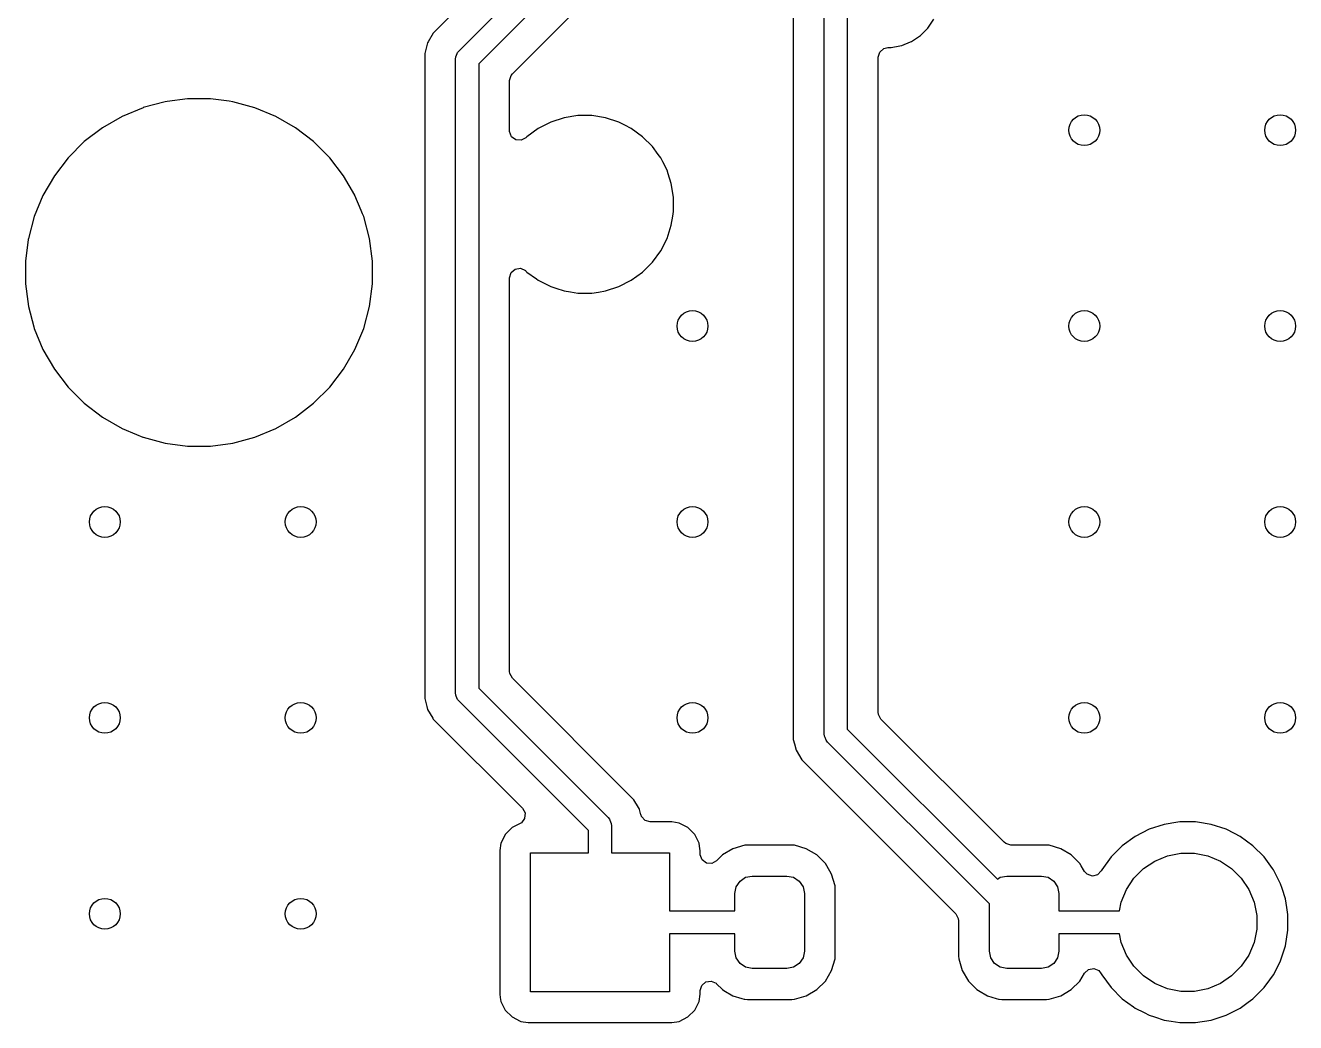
# Model space of a CAD drawing. Extents: x 2.6 to 14.2, y -9.4 to -3.8.
# Drawn here: x 9.743 to 10.391, y -6.786 to -6.277 of the extents above; entities that cross this region are included whole.
import ezdxf

# ---------------------------------------------------------------- set-up
doc = ezdxf.new("R2010")
doc.units = 0
doc.header["$MEASUREMENT"] = 0
doc.layers.add('BLACK', color=7, linetype='CONTINUOUS')

msp = doc.modelspace()

# ---------------------------------------------------------------- linework, layer by layer
at = {"layer": 'BLACK', "linetype": 'CONTINUOUS'}
for p, q in [((10.13467, -6.01882), (10.13467, -6.64155)), ((10.15044, -6.6387), (10.15044, -6.02167)), ((10.16225, -6.02412), (10.16225, -6.63625)), ((9.9948, -6.23703), (9.95086, -6.28096)), ((9.96403, -6.2901), (10.01137, -6.24275)), ((10.02145, -6.24938), (9.97411, -6.29672)), ((10.01296, -6.28017), (10.03462, -6.25851)), ((10.20343, -6.27842), (10.20644, -6.2739)), ((9.95086, -6.28096), (9.94827, -6.28546)), ((9.95086, -6.28096), (9.95086, -6.28096)), ((9.99131, -6.30182), (10.01296, -6.28017)), ((10.19507, -6.28527), (10.19958, -6.28226)), ((10.19958, -6.28226), (10.20343, -6.27842)), ((9.94801, -6.28591), (9.94653, -6.29142)), ((9.94827, -6.28546), (9.94801, -6.28591)), ((9.94801, -6.28591), (9.94801, -6.28591)), ((9.94827, -6.28546), (9.94827, -6.28546)), ((10.17879, -6.29066), (10.18087, -6.28885)), ((10.18087, -6.28885), (10.1829, -6.28841)), ((10.1829, -6.28841), (10.18472, -6.28841)), ((10.18472, -6.28841), (10.18899, -6.28756)), ((10.18899, -6.28756), (10.19005, -6.28735)), ((10.19005, -6.28735), (10.1945, -6.28551)), ((10.1945, -6.28551), (10.19507, -6.28527)), ((10.19507, -6.28527), (10.19507, -6.28527)), ((10.19507, -6.28527), (10.19507, -6.28527)), ((9.94653, -6.29142), (9.94653, -6.29142)), ((9.94653, -6.29142), (9.94653, -6.62066)), ((9.9623, -6.29427), (9.96241, -6.29312)), ((9.9623, -6.61781), (9.9623, -6.29427)), ((9.96241, -6.29312), (9.96312, -6.29142)), ((9.96312, -6.29142), (9.96329, -6.29099)), ((9.96329, -6.29099), (9.96403, -6.2901)), ((10.17802, -6.2933), (10.17879, -6.29066)), ((10.17802, -6.6277), (10.17802, -6.2933)), ((9.97411, -6.29672), (9.97411, -6.61536)), ((9.98988, -6.30527), (9.99065, -6.30263)), ((9.99065, -6.30263), (9.99131, -6.30182)), ((9.98988, -6.33096), (9.98988, -6.30527)), ((9.82547, -6.31456), (9.81504, -6.31594)), ((9.83709, -6.31456), (9.82547, -6.31456)), ((9.82547, -6.31456), (9.82547, -6.31456)), ((9.84668, -6.31583), (9.83709, -6.31456)), ((9.83709, -6.31456), (9.83709, -6.31456)), ((9.80274, -6.31909), (9.79201, -6.32353)), ((9.80285, -6.31905), (9.80274, -6.31909)), ((9.80274, -6.31909), (9.80274, -6.31909)), ((9.81396, -6.31608), (9.80285, -6.31905)), ((9.81504, -6.31594), (9.81396, -6.31608)), ((9.8486, -6.31608), (9.84668, -6.31583)), ((9.85982, -6.31909), (9.8486, -6.31608)), ((9.87055, -6.32353), (9.85982, -6.31909)), ((9.85982, -6.31909), (9.85982, -6.31909)), ((9.85982, -6.31909), (9.85982, -6.31909)), ((9.79201, -6.32353), (9.78195, -6.32934)), ((9.79201, -6.32353), (9.79201, -6.32353)), ((9.88061, -6.32934), (9.87055, -6.32353)), ((9.87055, -6.32353), (9.87055, -6.32353)), ((10.01085, -6.32646), (10.0045, -6.3297)), ((10.01763, -6.32426), (10.01085, -6.32646)), ((10.01085, -6.32646), (10.01085, -6.32646)), ((10.02468, -6.32314), (10.01763, -6.32426)), ((10.03181, -6.32314), (10.02468, -6.32314)), ((10.02468, -6.32314), (10.02468, -6.32314)), ((10.03885, -6.32426), (10.03181, -6.32314)), ((10.03181, -6.32314), (10.03181, -6.32314)), ((10.04563, -6.32646), (10.03885, -6.32426)), ((10.04871, -6.32803), (10.04563, -6.32646)), ((10.04563, -6.32646), (10.04563, -6.32646)), ((10.05198, -6.3297), (10.04871, -6.32803)), ((9.78195, -6.32934), (9.77273, -6.33641)), ((9.88982, -6.33641), (9.88061, -6.32934)), ((9.98989, -6.3313), (9.98988, -6.33096)), ((9.99085, -6.33388), (9.98989, -6.3313)), ((9.99305, -6.33553), (9.99085, -6.33388)), ((9.99821, -6.33441), (9.9958, -6.33573)), ((9.99873, -6.33389), (9.99821, -6.33441)), ((10.0045, -6.3297), (9.99873, -6.33389)), ((9.99873, -6.33389), (9.99873, -6.33389)), ((10.05775, -6.33389), (10.05198, -6.3297)), ((10.05198, -6.3297), (10.05198, -6.3297)), ((10.05198, -6.3297), (10.05198, -6.3297)), ((10.06279, -6.33893), (10.05775, -6.33389)), ((10.05775, -6.33389), (10.05775, -6.33389)), ((9.77273, -6.33641), (9.76452, -6.34462)), ((9.77273, -6.33641), (9.77273, -6.33641)), ((9.89804, -6.34462), (9.88982, -6.33641)), ((9.88982, -6.33641), (9.88982, -6.33641)), ((9.9958, -6.33573), (9.99305, -6.33553)), ((10.06574, -6.34299), (10.06279, -6.33893)), ((10.06279, -6.33893), (10.06279, -6.33893)), ((9.76452, -6.34462), (9.75745, -6.35383)), ((9.76452, -6.34462), (9.76452, -6.34462)), ((9.90511, -6.35383), (9.89804, -6.34462)), ((9.89804, -6.34462), (9.89804, -6.34462)), ((10.06698, -6.3447), (10.06574, -6.34299)), ((10.06802, -6.34674), (10.06698, -6.3447)), ((10.07022, -6.35105), (10.06802, -6.34674)), ((9.75745, -6.35383), (9.75164, -6.36389)), ((9.91083, -6.36374), (9.90511, -6.35383)), ((10.07078, -6.35279), (10.07022, -6.35105)), ((10.07022, -6.35105), (10.07022, -6.35105)), ((10.07242, -6.35783), (10.07078, -6.35279)), ((10.07272, -6.3597), (10.07242, -6.35783)), ((10.07354, -6.36487), (10.07272, -6.3597)), ((9.75164, -6.36389), (9.7472, -6.37462)), ((9.75164, -6.36389), (9.75164, -6.36389)), ((9.91092, -6.36389), (9.91083, -6.36374)), ((9.91412, -6.37163), (9.91092, -6.36389)), ((10.07354, -6.372), (10.07354, -6.36487)), ((9.91482, -6.37332), (9.91412, -6.37163)), ((9.91536, -6.37462), (9.91482, -6.37332)), ((10.07315, -6.37445), (10.07354, -6.372)), ((9.7472, -6.37462), (9.74419, -6.38584)), ((9.7472, -6.37462), (9.7472, -6.37462)), ((9.91837, -6.38584), (9.91536, -6.37462)), ((10.07022, -6.38582), (10.07242, -6.37904)), ((10.07242, -6.37904), (10.07315, -6.37445)), ((9.74413, -6.38635), (9.74268, -6.39736)), ((9.74419, -6.38584), (9.74413, -6.38635)), ((9.91988, -6.39736), (9.91837, -6.38584)), ((10.06698, -6.39218), (10.07022, -6.38582)), ((10.06279, -6.39794), (10.06698, -6.39218)), ((9.74268, -6.39736), (9.74268, -6.40897)), ((9.91988, -6.40897), (9.91988, -6.39736)), ((10.05775, -6.40299), (10.06279, -6.39794)), ((9.98988, -6.40592), (9.99065, -6.40328)), ((9.98988, -6.60681), (9.98988, -6.40592)), ((9.99065, -6.40328), (9.99273, -6.40148)), ((9.99273, -6.40148), (9.99545, -6.40108)), ((9.99545, -6.40108), (9.99796, -6.40223)), ((9.99796, -6.40223), (9.99821, -6.40246)), ((9.99821, -6.40246), (9.99873, -6.40299)), ((9.99873, -6.40299), (9.99873, -6.40299)), ((9.99873, -6.40299), (10.00353, -6.40647)), ((10.00353, -6.40647), (10.0045, -6.40718)), ((10.05198, -6.40718), (10.05775, -6.40299)), ((9.74268, -6.40897), (9.74386, -6.41798)), ((9.91837, -6.42049), (9.91988, -6.40897)), ((10.0045, -6.40718), (10.00722, -6.40856)), ((10.00722, -6.40856), (10.01085, -6.41041)), ((10.01085, -6.41041), (10.01085, -6.41041)), ((10.01085, -6.41041), (10.01341, -6.41124)), ((10.01341, -6.41124), (10.01763, -6.41262)), ((10.01763, -6.41262), (10.0209, -6.41313)), ((10.03522, -6.41319), (10.03885, -6.41262)), ((10.03885, -6.41262), (10.04563, -6.41041)), ((10.04563, -6.41041), (10.05198, -6.40718)), ((9.74386, -6.41798), (9.74419, -6.42049)), ((10.0209, -6.41313), (10.02468, -6.41373)), ((10.02468, -6.41373), (10.02468, -6.41373)), ((10.02468, -6.41373), (10.03181, -6.41373)), ((10.03181, -6.41373), (10.03522, -6.41319)), ((9.74419, -6.42049), (9.747, -6.43098)), ((9.91536, -6.43171), (9.91837, -6.42049)), ((9.747, -6.43098), (9.7472, -6.43171)), ((9.7472, -6.43171), (9.7472, -6.43171)), ((9.7472, -6.43171), (9.75164, -6.44244)), ((9.91092, -6.44244), (9.91536, -6.43171)), ((9.75164, -6.44244), (9.75164, -6.44244)), ((9.75164, -6.44244), (9.75745, -6.4525)), ((9.90511, -6.4525), (9.91092, -6.44244)), ((9.75745, -6.4525), (9.76452, -6.46171)), ((9.89804, -6.46171), (9.90511, -6.4525)), ((9.76452, -6.46171), (9.76452, -6.46171)), ((9.76452, -6.46171), (9.77273, -6.46992)), ((9.88982, -6.46992), (9.89804, -6.46171)), ((9.77273, -6.46992), (9.77273, -6.46992)), ((9.77273, -6.46992), (9.78195, -6.47699)), ((9.88061, -6.47699), (9.88982, -6.46992)), ((9.78195, -6.47699), (9.79201, -6.4828)), ((9.87055, -6.4828), (9.88061, -6.47699)), ((9.79201, -6.4828), (9.79201, -6.4828)), ((9.79201, -6.4828), (9.79201, -6.4828)), ((9.79201, -6.4828), (9.79942, -6.48587)), ((9.85982, -6.48725), (9.87055, -6.4828)), ((9.79942, -6.48587), (9.80263, -6.4872)), ((9.80263, -6.4872), (9.80274, -6.48725)), ((9.80274, -6.48725), (9.81396, -6.49025)), ((9.81396, -6.49025), (9.82547, -6.49177)), ((9.83709, -6.49177), (9.8486, -6.49025)), ((9.8486, -6.49025), (9.85982, -6.48725)), ((9.82547, -6.49177), (9.82547, -6.49177)), ((9.82547, -6.49177), (9.83709, -6.49177)), ((9.83709, -6.49177), (9.83709, -6.49177)), ((9.98999, -6.60785), (9.98988, -6.60681)), ((9.99131, -6.61026), (9.98999, -6.60785)), ((10.05333, -6.67229), (9.99131, -6.61026)), ((9.96241, -6.61896), (9.9623, -6.61781)), ((9.96262, -6.61947), (9.96241, -6.61896)), ((9.96329, -6.62109), (9.96262, -6.61947)), ((9.97411, -6.61536), (10.04016, -6.68142)), ((9.94653, -6.62066), (9.94762, -6.62471)), ((9.94762, -6.62471), (9.94801, -6.62618)), ((9.94801, -6.62618), (9.94801, -6.62618)), ((9.94801, -6.62618), (9.95065, -6.63076)), ((9.96403, -6.62199), (9.96329, -6.62109)), ((10.03008, -6.68804), (9.96403, -6.62199)), ((9.95065, -6.63076), (9.95086, -6.63112)), ((9.95086, -6.63112), (9.95086, -6.63112)), ((9.95086, -6.63112), (9.99642, -6.67668)), ((10.17813, -6.62874), (10.17802, -6.6277)), ((10.17945, -6.63115), (10.17813, -6.62874)), ((10.24235, -6.69405), (10.17945, -6.63115)), ((10.15055, -6.63985), (10.15044, -6.6387)), ((10.15087, -6.64062), (10.15055, -6.63985)), ((10.16225, -6.63625), (10.23887, -6.71287)), ((10.13467, -6.64155), (10.13527, -6.64378)), ((10.13527, -6.64378), (10.13527, -6.64378)), ((10.13527, -6.64378), (10.13527, -6.64378)), ((10.13527, -6.64378), (10.13615, -6.64706)), ((10.15144, -6.64198), (10.15087, -6.64062)), ((10.15217, -6.64287), (10.15144, -6.64198)), ((10.23481, -6.72551), (10.15217, -6.64287)), ((10.13615, -6.64706), (10.139, -6.652)), ((10.139, -6.652), (10.139, -6.652)), ((10.139, -6.652), (10.21761, -6.73061)), ((10.05564, -6.67629), (10.05333, -6.67229)), ((10.05333, -6.67229), (10.05333, -6.67229)), ((9.99642, -6.67668), (9.99774, -6.67909)), ((10.05594, -6.6768), (10.05564, -6.67629)), ((10.05618, -6.67723), (10.05594, -6.6768)), ((10.05693, -6.68003), (10.05618, -6.67723)), ((9.99519, -6.68448), (9.99117, -6.68653)), ((9.9959, -6.68404), (9.99519, -6.68448)), ((9.99754, -6.68184), (9.9959, -6.68404)), ((9.99774, -6.67909), (9.99754, -6.68184)), ((10.04016, -6.68142), (10.0409, -6.68231)), ((10.0409, -6.68231), (10.04111, -6.68283)), ((10.04111, -6.68283), (10.04178, -6.68444)), ((10.04178, -6.68444), (10.04189, -6.68559)), ((10.05694, -6.68005), (10.05693, -6.68003)), ((10.05722, -6.68082), (10.05694, -6.68005)), ((10.05902, -6.6829), (10.05722, -6.68082)), ((10.06166, -6.68367), (10.05902, -6.6829)), ((10.07266, -6.68367), (10.06166, -6.68367)), ((10.07635, -6.68426), (10.07266, -6.68367)), ((10.07266, -6.68367), (10.07266, -6.68367)), ((10.07745, -6.68482), (10.07635, -6.68426)), ((10.0808, -6.68653), (10.07745, -6.68482)), ((10.324, -6.68493), (10.31633, -6.68742)), ((10.331, -6.68382), (10.324, -6.68493)), ((10.33196, -6.68367), (10.331, -6.68382)), ((10.34002, -6.68367), (10.33196, -6.68367)), ((10.34111, -6.68385), (10.34002, -6.68367)), ((10.34798, -6.68493), (10.34111, -6.68385)), ((10.35564, -6.68742), (10.34798, -6.68493)), ((9.98734, -6.69065), (9.98537, -6.69451)), ((9.98764, -6.69006), (9.98734, -6.69065)), ((9.99117, -6.68653), (9.98764, -6.69006)), ((9.98764, -6.69006), (9.98764, -6.69006)), ((9.98764, -6.69006), (9.98764, -6.69006)), ((9.99117, -6.68653), (9.99117, -6.68653)), ((10.03008, -6.69944), (10.03008, -6.68804)), ((10.04189, -6.68559), (10.04189, -6.69944)), ((10.08434, -6.69006), (10.0808, -6.68653)), ((10.0808, -6.68653), (10.0808, -6.68653)), ((10.0808, -6.68653), (10.0808, -6.68653)), ((10.0866, -6.69451), (10.08434, -6.69006)), ((10.08434, -6.69006), (10.08434, -6.69006)), ((10.08434, -6.69006), (10.08434, -6.69006)), ((10.30915, -6.69108), (10.30263, -6.69582)), ((10.31633, -6.68742), (10.30915, -6.69108)), ((10.35987, -6.68958), (10.35564, -6.68742)), ((10.36282, -6.69108), (10.35987, -6.68958)), ((10.36934, -6.69582), (10.36282, -6.69108)), ((10.36282, -6.69108), (10.36282, -6.69108)), ((10.36282, -6.69108), (10.36282, -6.69108)), ((9.98537, -6.69451), (9.98479, -6.6982)), ((9.98479, -6.6982), (9.98479, -6.77155)), ((10.08705, -6.69733), (10.0866, -6.69451)), ((10.08719, -6.6982), (10.08705, -6.69733)), ((10.08719, -6.70005), (10.08719, -6.6982)), ((10.10389, -6.69733), (10.09853, -6.7005)), ((10.10986, -6.69559), (10.10389, -6.69733)), ((10.10389, -6.69733), (10.10389, -6.69733)), ((10.11126, -6.69548), (10.10986, -6.69559)), ((10.13395, -6.69548), (10.11126, -6.69548)), ((10.11126, -6.69548), (10.11126, -6.69548)), ((10.13534, -6.69559), (10.13395, -6.69548)), ((10.14132, -6.69733), (10.13534, -6.69559)), ((10.13534, -6.69559), (10.13534, -6.69559)), ((10.14667, -6.7005), (10.14132, -6.69733)), ((10.14132, -6.69733), (10.14132, -6.69733)), ((10.24317, -6.69471), (10.24235, -6.69405)), ((10.24581, -6.69548), (10.24317, -6.69471)), ((10.26387, -6.69548), (10.24581, -6.69548)), ((10.26526, -6.69559), (10.26387, -6.69548)), ((10.26387, -6.69548), (10.26387, -6.69548)), ((10.26527, -6.69559), (10.26526, -6.69559)), ((10.27124, -6.69733), (10.26527, -6.69559)), ((10.2766, -6.7005), (10.27124, -6.69733)), ((10.27124, -6.69733), (10.27124, -6.69733)), ((10.30263, -6.69582), (10.29693, -6.70152)), ((10.37504, -6.70152), (10.36934, -6.69582)), ((10.00056, -6.77031), (10.00056, -6.69944)), ((10.00056, -6.69944), (10.03008, -6.69944)), ((10.04189, -6.69944), (10.07142, -6.69944)), ((10.07142, -6.69944), (10.07142, -6.72897)), ((10.0872, -6.7004), (10.08719, -6.70005)), ((10.08816, -6.70298), (10.0872, -6.7004)), ((10.09036, -6.70463), (10.08816, -6.70298)), ((10.09311, -6.70482), (10.09036, -6.70463)), ((10.09552, -6.70351), (10.09311, -6.70482)), ((10.09853, -6.7005), (10.09552, -6.70351)), ((10.09853, -6.7005), (10.09853, -6.7005)), ((10.15107, -6.7049), (10.14667, -6.7005)), ((10.14667, -6.7005), (10.14667, -6.7005)), ((10.28099, -6.7049), (10.2766, -6.7005)), ((10.2766, -6.7005), (10.2766, -6.7005)), ((10.29693, -6.70152), (10.2922, -6.70804)), ((10.31351, -6.70748), (10.31929, -6.70362)), ((10.31929, -6.70362), (10.3257, -6.70097)), ((10.3257, -6.70097), (10.33252, -6.69961)), ((10.33252, -6.69961), (10.33946, -6.69961)), ((10.33946, -6.69961), (10.34627, -6.70097)), ((10.34627, -6.70097), (10.35269, -6.70362)), ((10.35269, -6.70362), (10.35847, -6.70748)), ((10.37928, -6.70736), (10.37504, -6.70152)), ((10.11035, -6.71193), (10.11374, -6.71125)), ((10.11374, -6.71125), (10.13146, -6.71125)), ((10.13146, -6.71125), (10.13485, -6.71193)), ((10.15178, -6.70609), (10.15107, -6.7049)), ((10.15107, -6.7049), (10.15107, -6.7049)), ((10.15424, -6.71025), (10.15178, -6.70609)), ((10.15598, -6.71623), (10.15424, -6.71025)), ((10.24028, -6.71193), (10.24367, -6.71125)), ((10.24367, -6.71125), (10.26138, -6.71125)), ((10.26138, -6.71125), (10.26477, -6.71193)), ((10.2817, -6.70609), (10.28099, -6.7049)), ((10.28099, -6.7049), (10.28099, -6.7049)), ((10.28291, -6.70814), (10.2817, -6.70609)), ((10.28335, -6.70888), (10.28291, -6.70814)), ((10.28474, -6.71039), (10.28335, -6.70888)), ((10.28735, -6.71128), (10.28474, -6.71039)), ((10.29002, -6.71061), (10.28735, -6.71128)), ((10.2919, -6.70861), (10.29002, -6.71061)), ((10.2922, -6.70804), (10.2919, -6.70861)), ((10.3086, -6.7124), (10.31351, -6.70748)), ((10.35847, -6.70748), (10.36338, -6.7124)), ((10.37978, -6.70804), (10.37928, -6.70736)), ((10.38174, -6.71188), (10.37978, -6.70804)), ((10.10489, -6.72011), (10.10556, -6.71672)), ((10.10556, -6.71672), (10.10748, -6.71385)), ((10.10748, -6.71385), (10.11035, -6.71193)), ((10.13485, -6.71193), (10.13772, -6.71385)), ((10.13772, -6.71385), (10.13964, -6.71672)), ((10.13964, -6.71672), (10.14032, -6.72011)), ((10.15609, -6.71762), (10.15598, -6.71623)), ((10.15609, -6.75212), (10.15609, -6.71762)), ((10.23887, -6.71287), (10.24028, -6.71193)), ((10.26477, -6.71193), (10.26765, -6.71385)), ((10.26765, -6.71385), (10.26957, -6.71672)), ((10.26957, -6.71672), (10.27024, -6.72011)), ((10.30474, -6.71817), (10.3086, -6.7124)), ((10.36338, -6.7124), (10.36724, -6.71817)), ((10.38344, -6.71522), (10.38174, -6.71188)), ((10.38424, -6.71768), (10.38344, -6.71522)), ((10.38344, -6.71522), (10.38344, -6.71522)), ((10.38344, -6.71522), (10.38344, -6.71522)), ((10.38593, -6.72288), (10.38424, -6.71768)), ((10.10489, -6.72897), (10.10489, -6.72011)), ((10.14032, -6.72011), (10.14032, -6.74964)), ((10.27024, -6.72011), (10.27024, -6.72897)), ((10.30208, -6.72459), (10.30474, -6.71817)), ((10.36724, -6.71817), (10.3699, -6.72459)), ((10.38663, -6.72729), (10.38593, -6.72288)), ((10.07142, -6.72897), (10.10489, -6.72897)), ((10.21761, -6.73061), (10.21893, -6.73302)), ((10.23481, -6.74964), (10.23481, -6.72551)), ((10.27024, -6.72897), (10.30121, -6.72897)), ((10.30121, -6.72897), (10.30208, -6.72459)), ((10.3699, -6.72459), (10.37125, -6.7314)), ((10.38719, -6.73084), (10.38663, -6.72729)), ((10.21893, -6.73302), (10.21904, -6.73406)), ((10.21904, -6.73406), (10.21904, -6.75212)), ((10.37125, -6.7314), (10.37125, -6.73835)), ((10.38719, -6.7389), (10.38719, -6.73084)), ((10.07536, -6.74078), (10.07142, -6.74078)), ((10.07142, -6.74078), (10.07142, -6.77031)), ((10.10489, -6.74078), (10.07536, -6.74078)), ((10.10489, -6.74964), (10.10489, -6.74078)), ((10.29485, -6.74078), (10.27024, -6.74078)), ((10.27024, -6.74078), (10.27024, -6.74964)), ((10.30121, -6.74078), (10.29485, -6.74078)), ((10.30208, -6.74516), (10.30121, -6.74078)), ((10.37125, -6.73835), (10.3699, -6.74516)), ((10.38593, -6.74686), (10.38719, -6.7389)), ((10.10556, -6.75303), (10.10489, -6.74964)), ((10.14032, -6.74964), (10.13964, -6.75303)), ((10.23548, -6.75303), (10.23481, -6.74964)), ((10.27024, -6.74964), (10.26957, -6.75303)), ((10.30474, -6.75158), (10.30208, -6.74516)), ((10.3699, -6.74516), (10.36724, -6.75158)), ((10.38344, -6.75453), (10.38593, -6.74686)), ((10.10748, -6.7559), (10.10556, -6.75303)), ((10.11035, -6.75782), (10.10748, -6.7559)), ((10.13772, -6.7559), (10.13485, -6.75782)), ((10.13964, -6.75303), (10.13772, -6.7559)), ((10.15424, -6.7595), (10.15598, -6.75352)), ((10.15598, -6.75352), (10.15609, -6.75212)), ((10.21904, -6.75212), (10.21904, -6.75212)), ((10.21904, -6.75212), (10.21915, -6.75352)), ((10.21915, -6.75352), (10.22089, -6.7595)), ((10.2374, -6.7559), (10.23548, -6.75303)), ((10.24028, -6.75782), (10.2374, -6.7559)), ((10.26765, -6.7559), (10.26477, -6.75782)), ((10.26957, -6.75303), (10.26765, -6.7559)), ((10.3086, -6.75735), (10.30474, -6.75158)), ((10.36724, -6.75158), (10.36338, -6.75735)), ((10.37978, -6.76171), (10.38335, -6.75471)), ((10.38335, -6.75471), (10.38344, -6.75453)), ((10.38344, -6.75453), (10.38344, -6.75453)), ((10.38344, -6.75453), (10.38344, -6.75453)), ((10.11374, -6.7585), (10.11035, -6.75782)), ((10.13146, -6.7585), (10.11374, -6.7585)), ((10.13485, -6.75782), (10.13146, -6.7585)), ((10.15107, -6.76485), (10.15424, -6.7595)), ((10.22089, -6.7595), (10.22089, -6.7595)), ((10.22089, -6.7595), (10.22405, -6.76485)), ((10.24367, -6.7585), (10.24028, -6.75782)), ((10.26138, -6.7585), (10.24367, -6.7585)), ((10.26477, -6.75782), (10.26138, -6.7585)), ((10.28099, -6.76485), (10.28335, -6.76086)), ((10.28335, -6.76086), (10.28536, -6.75899)), ((10.28536, -6.75899), (10.28807, -6.7585)), ((10.28807, -6.7585), (10.29061, -6.75954)), ((10.29061, -6.75954), (10.2919, -6.76113)), ((10.2919, -6.76113), (10.2922, -6.76171)), ((10.2922, -6.76171), (10.29693, -6.76823)), ((10.31351, -6.76226), (10.3086, -6.75735)), ((10.31929, -6.76612), (10.31351, -6.76226)), ((10.35847, -6.76226), (10.35269, -6.76612)), ((10.36338, -6.75735), (10.35847, -6.76226)), ((10.37789, -6.76431), (10.37978, -6.76171)), ((10.08719, -6.76969), (10.08796, -6.76706)), ((10.08796, -6.76706), (10.09004, -6.76525)), ((10.09004, -6.76525), (10.09277, -6.76486)), ((10.09277, -6.76486), (10.09527, -6.76601)), ((10.09527, -6.76601), (10.09552, -6.76624)), ((10.09552, -6.76624), (10.09853, -6.76925)), ((10.09853, -6.76925), (10.09853, -6.76925)), ((10.09853, -6.76925), (10.09928, -6.76969)), ((10.14132, -6.77242), (10.14667, -6.76925)), ((10.14667, -6.76925), (10.15107, -6.76485)), ((10.22405, -6.76485), (10.22405, -6.76485)), ((10.22405, -6.76485), (10.22845, -6.76925)), ((10.22845, -6.76925), (10.22845, -6.76925)), ((10.22845, -6.76925), (10.2292, -6.76969)), ((10.27124, -6.77242), (10.2766, -6.76925)), ((10.2766, -6.76925), (10.28099, -6.76485)), ((10.29693, -6.76823), (10.30263, -6.77393)), ((10.3257, -6.76878), (10.31929, -6.76612)), ((10.33252, -6.77014), (10.3257, -6.76878)), ((10.34627, -6.76878), (10.33946, -6.77014)), ((10.35269, -6.76612), (10.34627, -6.76878)), ((10.36934, -6.77393), (10.37504, -6.76823)), ((10.37504, -6.76823), (10.37789, -6.76431)), ((10.37504, -6.76823), (10.37504, -6.76823)), ((10.37504, -6.76823), (10.37504, -6.76823)), ((9.98479, -6.77155), (9.98507, -6.77335)), ((9.98507, -6.77335), (9.98537, -6.77524)), ((9.98537, -6.77524), (9.98764, -6.77969)), ((10.07142, -6.77031), (10.00056, -6.77031)), ((10.08434, -6.77969), (10.0866, -6.77524)), ((10.0866, -6.77524), (10.08719, -6.77155)), ((10.0866, -6.77524), (10.0866, -6.77524)), ((10.0866, -6.77524), (10.0866, -6.77524)), ((10.08719, -6.77155), (10.08719, -6.76969)), ((10.09928, -6.76969), (10.10389, -6.77242)), ((10.10389, -6.77242), (10.10836, -6.77372)), ((10.10836, -6.77372), (10.10952, -6.77406)), ((10.10952, -6.77406), (10.10986, -6.77415)), ((10.10986, -6.77415), (10.11126, -6.77426)), ((10.11126, -6.77426), (10.13395, -6.77426)), ((10.13395, -6.77426), (10.13534, -6.77415)), ((10.13534, -6.77415), (10.14132, -6.77242)), ((10.2292, -6.76969), (10.23381, -6.77242)), ((10.23381, -6.77242), (10.23828, -6.77372)), ((10.23828, -6.77372), (10.23944, -6.77406)), ((10.23944, -6.77406), (10.23978, -6.77415)), ((10.23978, -6.77415), (10.24118, -6.77426)), ((10.24118, -6.77426), (10.26387, -6.77426)), ((10.26387, -6.77426), (10.26526, -6.77415)), ((10.26526, -6.77415), (10.27124, -6.77242)), ((10.30263, -6.77393), (10.30837, -6.7781)), ((10.33946, -6.77014), (10.33252, -6.77014)), ((10.36282, -6.77866), (10.36696, -6.77566)), ((10.36696, -6.77566), (10.36934, -6.77393)), ((10.36934, -6.77393), (10.36934, -6.77393)), ((10.36934, -6.77393), (10.36934, -6.77393)), ((9.98764, -6.77969), (9.98764, -6.77969)), ((9.98764, -6.77969), (9.98764, -6.77969)), ((9.98764, -6.77969), (9.99117, -6.78322)), ((10.0808, -6.78322), (10.08434, -6.77969)), ((10.30837, -6.7781), (10.30915, -6.77866)), ((10.30915, -6.77866), (10.31373, -6.781)), ((10.31373, -6.781), (10.31633, -6.78232)), ((10.31633, -6.78232), (10.31633, -6.78232)), ((10.31633, -6.78232), (10.31633, -6.78232)), ((10.31633, -6.78232), (10.3191, -6.78322)), ((10.34798, -6.78481), (10.35564, -6.78232)), ((10.35564, -6.78232), (10.36282, -6.77866)), ((9.99117, -6.78322), (9.99117, -6.78322)), ((9.99117, -6.78322), (9.99117, -6.78322)), ((9.99117, -6.78322), (9.99519, -6.78527)), ((9.99519, -6.78527), (9.99562, -6.78549)), ((9.99562, -6.78549), (9.99931, -6.78607)), ((9.99931, -6.78607), (9.99931, -6.78607)), ((9.99931, -6.78607), (10.07266, -6.78607)), ((10.07266, -6.78607), (10.07635, -6.78549)), ((10.07635, -6.78549), (10.0808, -6.78322)), ((10.3191, -6.78322), (10.324, -6.78481)), ((10.324, -6.78481), (10.32753, -6.78537)), ((10.32753, -6.78537), (10.33196, -6.78607)), ((10.33196, -6.78607), (10.33196, -6.78607)), ((10.33196, -6.78607), (10.34002, -6.78607)), ((10.34002, -6.78607), (10.34798, -6.78481)), ((10.34002, -6.78607), (10.34002, -6.78607))]:
    msp.add_line(p, q, dxfattribs=at)
at = {"layer": 'BLACK'}
for centre in [(10.28323, -6.33054), (10.38323, -6.33054), (10.08323, -6.43054), (10.28323, -6.43054), (10.38323, -6.43054), (9.78323, -6.53054), (9.88323, -6.53054), (10.08323, -6.53054), (10.28323, -6.53054), (10.38323, -6.53054), (9.78323, -6.63054), (9.88323, -6.63054), (10.08323, -6.63054), (10.28323, -6.63054), (10.38323, -6.63054), (9.78323, -6.73054), (9.88323, -6.73054)]:
    msp.add_circle(centre, 0.00787, dxfattribs=at)

doc.saveas('drawing.dxf')
